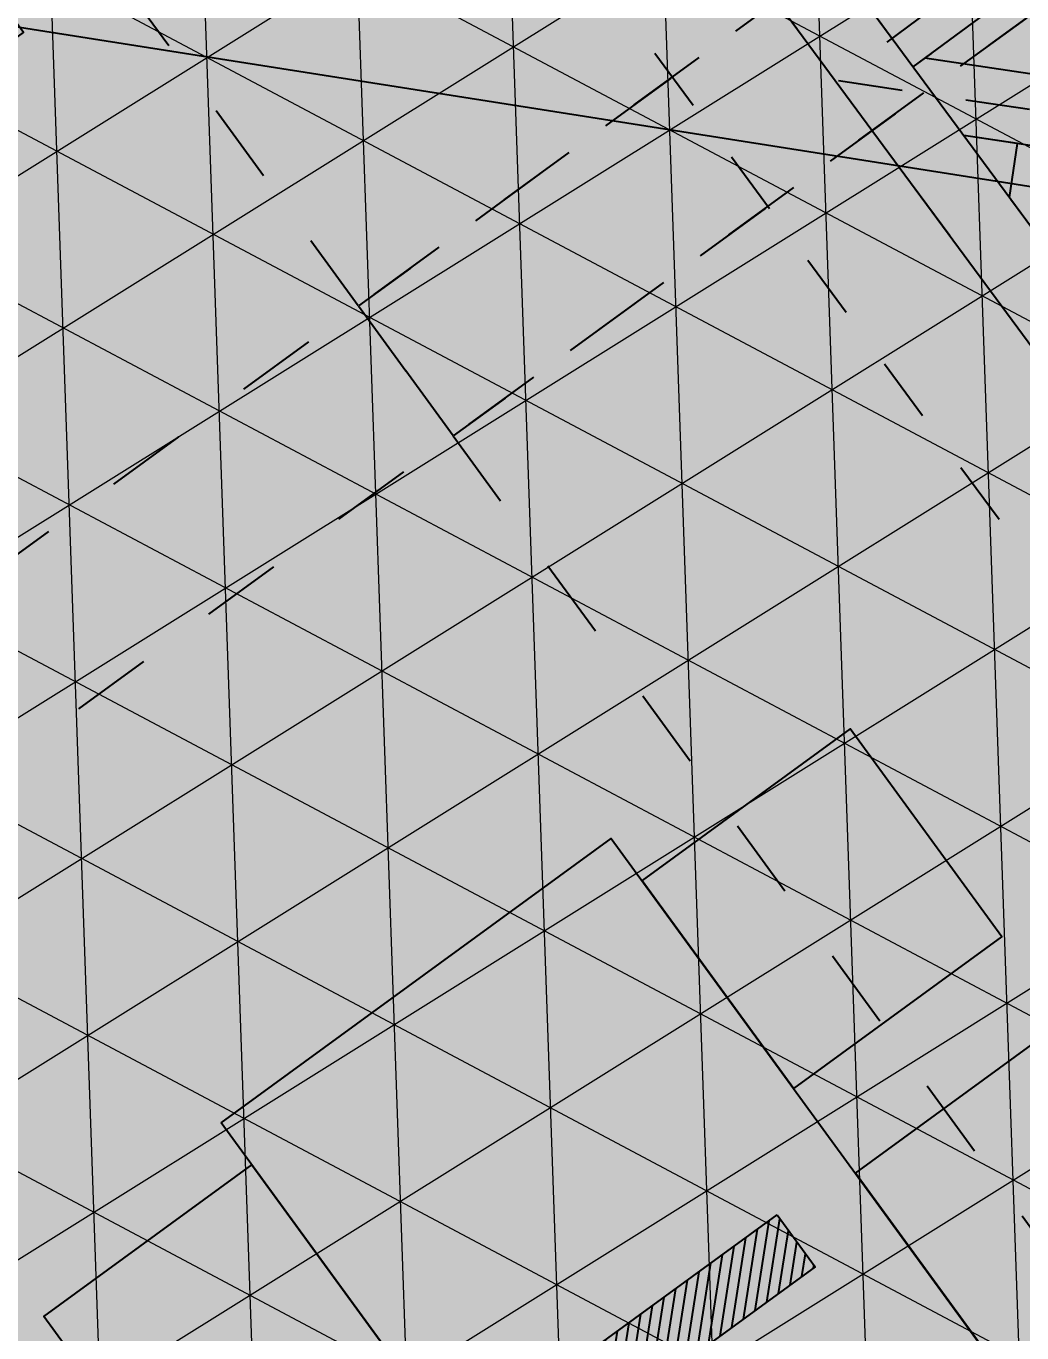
# Model space of a CAD drawing. Header units: metres. Extents: x 678805 to 1359287, y 2747329 to 5497370.
# Drawn here: x 679857.429 to 679858.975, y 2748708.806 to 2748710.836 of the extents above; entities that cross this region are included whole.
import ezdxf

# ---------------------------------------------------------------- set-up
doc = ezdxf.new("R2010")
doc.units = ezdxf.units.M
doc.linetypes.add('XREF_MON_BUILDINGS$0$DASH_1', pattern=[0.4, 0.1, -0.3])
doc.linetypes.add('XREF_MON_BUILDINGS$0$Dash_2_', pattern=[0.25, 0.125, -0.125])
for name, color, linetype in [('00_XREF_MON_HSC_PAVEMENT', 7, 'Continuous'), ('00_XREF_TWQ_BUILDINGS', 7, 'Continuous'), ('XREF_MON_BUILDINGS$0$00-AUX LIGHTING', 30, 'Continuous'), ('XREF_MON_BUILDINGS$0$00-Modulos DEFINIDOS', 7, 'Continuous'), ('XREF_MON_BUILDINGS$0$00-Modulos ROOFS', 2, 'Continuous'), ('XREF_MON_BUILDINGS$0$02-L-Pergola Profiles', 8, 'Continuous'), ('XREF_MON_BUILDINGS$0$02-L-Pergola Projection', 8, 'Continuous'), ('XREF_MON_BUILDINGS$0$02-L-Pergola Shades', 15, 'Continuous'), ('XREF_MON_BUILDINGS$0$02-L-Pergola Shades Schematic', 8, 'Continuous'), ('XREF_MON_BUILDINGS$0$02_L_Furniture', 7, 'Continuous')]:
    doc.layers.add(name, color=color, linetype=linetype)
doc.layers.add('XREF_MON_BUILDINGS$0$0-WIPEOUTS', color=7, linetype='Continuous', true_color=0xffffff)
doc.layers.add('XREF_MON_BUILDINGS$0$02-L-Pergola Wipeout', color=7, linetype='Continuous', true_color=0xffffff)
doc.layers.add('XREF_MON_BUILDINGS$0$00_AUX', color=3, linetype='Continuous', plot=False)
doc.layers.add('XREF_MON_BUILDINGS$0$02-L-Pergola Aux', color=50, linetype='Continuous', plot=False)
doc.layers.add('XREF_MON_BUILDINGS$0$02-KH-13 Restaurant', color=7, linetype='Continuous', lineweight=30, true_color=0xed2d02)
doc.layers.add('XREF_MON_HSC_PAVEMENT$0$03-TR-Pavement_07_Precast irregular Concrete Blocks', color=7, linetype='Continuous', lineweight=5, true_color=0xb3b3b3)
doc.layers.get('XREF_MON_BUILDINGS$0$02-KH-13 Restaurant').off()
doc.styles.add('XREF_MON_BUILDINGS$0$Standard', font='arial.ttf')

# ---------------------------------------------------------------- blocks, each defined once
blk = doc.blocks.new('XREF_MON_BUILDINGS$0$modulo kiosco')
at = {"layer": 'XREF_MON_BUILDINGS$0$0-WIPEOUTS', "true_color": 0xfcfcfc}
h = blk.add_hatch(color=7, dxfattribs=at)
h.dxf.hatch_style = 1
h.paths.add_polyline_path([(119.6986085139215, -61.62058441969566), (119.6986085125245, -56.82058442011476), (124.4986085132696, -56.82058442058042), (124.4986085123383, -61.62058442132547)])
at = {"layer": 'XREF_MON_BUILDINGS$0$00-Modulos ROOFS'}
blk.add_line((119.6986085125245, -56.82058442011476), (124.4986085118726, -61.62058442248963), dxfattribs=at)
at = {"layer": 'XREF_MON_BUILDINGS$0$00_AUX', "color": 253, "insert": (120.5956272133626, -58.63217507931404), "char_height": 0.7999999999999997, "attachment_point": 1, "style": 'XREF_MON_BUILDINGS$0$Standard'}
blk.add_mtext_dynamic_manual_height_columns('23 m2', width=11.40284914150834, gutter_width=3.999999999999999, heights=[0], dxfattribs=at)
blk = doc.blocks.new('XREF_MON_BUILDINGS$0$lamas aluminiotriangulo')
blk.add_lwpolyline([(680248.3649669857, 2748658.44375328), (680248.4248077995, 2748658.383912466)])
blk = doc.blocks.new('XREF_MON_BUILDINGS$0$PERGOLA PLANA')
at = {"layer": 'XREF_MON_BUILDINGS$0$02-L-Pergola Wipeout', "true_color": 0xfcfcfc}
h = blk.add_hatch(color=7, dxfattribs=at)
h.dxf.hatch_style = 1
h.paths.add_polyline_path([(4.612218253081664, 9.290000000968575), (0.3099999981932342, 4.987781745847315), (0.3099999986588955, 9.290000000037253)])
h.paths.add_polyline_path([(0.332781744771637, 4.855000000447035), (4.744999998947605, 9.267218254506588), (4.744999999529682, 4.900563496164978), (4.699436504277401, 4.855000000447035)])
h.paths.add_polyline_path([(4.854999999050051, 9.290000001899898), (9.13443650235422, 9.29000000236556), (4.854999999632128, 5.010563495568931)])
h.paths.add_polyline_path([(9.289999997243285, 9.134436507709324), (9.289999997825362, 4.855000001844019), (5.010563491727225, 4.855000000912696)])
h.paths.add_polyline_path([(4.900563491159119, 4.745000001043081), (9.267218253924511, 4.745000001508743), (4.85500000033062, 0.3327817460522056), (4.854999999166466, 4.699436508584768)])
h.paths.add_polyline_path([(9.289999997825362, 4.612218253780156), (9.289999998291023, 0.3100000019185245), (4.987781747244298, 0.3100000009872019)])
h.paths.add_polyline_path([(0.465563491685316, 0.3100000000558794), (4.744999999064021, 4.589436508249491), (4.745000000111759, 0.3100000014528632)])
h.paths.add_polyline_path([(0.3099999980768189, 4.745000000111759), (4.589436504989862, 4.745000000111759), (0.3099999976111576, 0.4655634895898402)])
h.paths.add_polyline_path([(9.399999998277053, 0.2000000020489097), (0.1999999997206032, 0.1999999997206032), (0.1999999986728653, 9.399999999906868), (9.399999999324791, 9.400000001769513)])
at = {"layer": 'XREF_MON_BUILDINGS$0$02-L-Pergola Aux', "linetype": 'XREF_MON_BUILDINGS$0$Dash_2_', "ltscale": 0.5}
for p, q in [((9.59999999939464, 9.600000001955777), (9.599999998230487, 2.328306436538696e-09)), ((4.799999999231659, 4.800000000279397), (9.399999999324791, 4.800000001210719)), ((4.800000000162981, 0.2000000001862645), (9.399999999324791, 4.800000001210719))]:
    blk.add_line(p, q, dxfattribs=at)
at = {"layer": 'XREF_MON_BUILDINGS$0$02-L-Pergola Profiles'}
for p, q in [((4.832218254334293, 0.3100000005215406), (9.267218253924511, 4.745000001974404)), ((4.854999999050051, 4.74500000057742), (9.289999999455176, 4.745000001508743)), ((4.987781746196561, 0.3100000000558794), (9.289999999455176, 4.612218255642802))]:
    blk.add_line(p, q, dxfattribs=at)
for points in [[(9.399999998277053, 0.2000000020489097), (0.1999999997206032, 0.1999999997206032), (0.1999999986728653, 9.399999999906868), (9.399999999324791, 9.400000001769513)], [(0.3099999986588955, 9.290000000037253), (9.289999997243285, 9.29000000236556), (9.289999998291023, 0.3100000019185245), (0.3099999976111576, 0.3100000000558794)]]:
    blk.add_lwpolyline(points, close=True, dxfattribs=at)
at = {"layer": 'XREF_MON_BUILDINGS$0$02-L-Pergola Projection', "linetype": 'XREF_MON_BUILDINGS$0$DASH_1'}
for p, q in [((4.832218254334293, 0.3100000005215406), (9.267218253924511, 4.745000001974404)), ((4.854999999050051, 4.74500000057742), (9.289999999455176, 4.745000001508743)), ((4.987781746196561, 0.3100000000558794), (9.289999999455176, 4.612218255642802))]:
    blk.add_line(p, q, dxfattribs=at)
for points in [[(9.399999998277053, 0.2000000020489097), (0.1999999997206032, 0.1999999997206032), (0.1999999986728653, 9.399999999906868), (9.399999999324791, 9.400000001769513)], [(0.3099999986588955, 9.290000000037253), (9.289999997243285, 9.29000000236556), (9.289999998291023, 0.3100000019185245), (0.3099999976111576, 0.3100000000558794)]]:
    blk.add_lwpolyline(points, close=True, dxfattribs=at)
at = {"layer": 'XREF_MON_BUILDINGS$0$02-L-Pergola Shades', "xscale": -1, "rotation": 270.0000000152252}
blk.add_blockref('XREF_MON_BUILDINGS$0$lamas aluminiotriangulo', (-2748649.153572517, -680243.8731607608), dxfattribs=at)
at = {"layer": 'XREF_MON_BUILDINGS$0$02-L-Pergola Shades Schematic', "xscale": -1, "rotation": 270.0000000152252}
blk.add_blockref('XREF_MON_BUILDINGS$0$lamas aluminiotriangulo', (-2748649.153572517, -680243.8731607608), dxfattribs=at)
blk = doc.blocks.new('XREF_MON_BUILDINGS$0$Rest_4seats')
at = {"linetype": 'Continuous'}
for points in [[(-0.0811165887261609, 0.3716576872943165), (-0.0830123020676865, 0.7716531951077741), (-0.4830078098811974, 0.7697574817662485), (-0.4811120965396753, 0.3697619739528477)], [(0.08138158632311843, 0.3724278208393343), (0.07948587298159637, 0.7724233286527351), (0.4794813807948231, 0.7743190419942607), (0.4813770941363522, 0.3743235341808031)], [(0.5661806441763666, -0.3752829761968428), (0.5626261816610203, 0.3747086009533405), (-0.5623611840642866, 0.3693769071803104), (-0.5588067215489332, -0.3806146699698729)], [(0.08493604883847183, -0.3775637563109058), (0.08683176217999744, -0.7775592641242497), (0.4868272699933982, -0.7756635507827809), (0.4849315566517021, -0.3756680429693233)]]:
    blk.add_lwpolyline(points, close=True, dxfattribs=at)
at = {"layer": 'XREF_MON_BUILDINGS$0$00_AUX', "linetype": 'XREF_MON_BUILDINGS$0$Dash_2_'}
blk.add_lwpolyline([(-1.468512145004503, 1.66509695255553), (-1.452635545769148, -1.684865425381929), (1.472331605116459, -1.671003021572119), (1.456455005881253, 1.678959356365397)], close=True, dxfattribs=at)
blk = doc.blocks.new('XREF_MON_BUILDINGS$0$Modulos_Restaurant Monasya')
at = {"layer": 'XREF_MON_BUILDINGS$0$00-AUX LIGHTING', "linetype": 'Continuous'}
h = blk.add_hatch(dxfattribs=at)
h.set_pattern_fill('ANSI31', color=1, scale=0.005, angle=180)
h.set_pattern_definition([(225, (40.47430946690049, -2.007220089990257), (0.01122532015133644, -0.01122532015133644), [])])
h.paths.add_polyline_path([(17.67227047816762, 3.798951550316474), (17.67227047816762, 3.898951550316497), (18.37466197329231, 3.898951550316497), (18.37466197329231, 3.798951550316474)])
at = {"layer": 'XREF_MON_BUILDINGS$0$00-AUX LIGHTING', "color": 1, "linetype": 'Continuous'}
blk.add_lwpolyline([(17.67227047816762, 3.798951550316474), (17.67227047816762, 3.898951550316497), (18.37466197329231, 3.898951550316497), (18.37466197329231, 3.798951550316474)], close=True, dxfattribs=at)
at = {"layer": 'XREF_MON_BUILDINGS$0$02_L_Furniture'}
for p, rotation in [((15.69381377204786, 3.737427214865534), 269.7659035143025), ((17.90949594025113, 1.060013341366473), 89.76590352608706)]:
    blk.add_blockref('XREF_MON_BUILDINGS$0$Rest_4seats', p, dxfattribs=dict(at, rotation=rotation))
at = {"layer": 'XREF_MON_BUILDINGS$0$02_L_Furniture', "xscale": -1}
for p, rotation in [((17.90784675667919, 3.738790278431111), 90.30464451300057), ((15.69546295655175, 1.058650277336712), 270.3046445247851)]:
    blk.add_blockref('XREF_MON_BUILDINGS$0$Rest_4seats', p, dxfattribs=dict(at, rotation=rotation))
blk = doc.blocks.new('XREF_MON_BUILDINGS')
at = {"layer": 'XREF_MON_BUILDINGS$0$02-KH-13 Restaurant', "linetype": 'Continuous', "xscale": -1, "rotation": 306.058413230031}
blk.add_blockref('XREF_MON_BUILDINGS$0$modulo kiosco', (679978.2022615978, 2748646.821237208), dxfattribs=at)
at = {"layer": 'XREF_MON_BUILDINGS$0$02-L-Pergola Projection', "xscale": -1, "rotation": 36.43967073982355}
blk.add_blockref('XREF_MON_BUILDINGS$0$PERGOLA PLANA', (679869.0983711857, 2748712.473797732), dxfattribs=at)
at = {"layer": 'XREF_MON_BUILDINGS$0$00-Modulos DEFINIDOS', "rotation": 216.0573440932065}
blk.add_blockref('XREF_MON_BUILDINGS$0$Modulos_Restaurant Monasya', (679870.6460366151, 2748722.461789462), dxfattribs=at)
blk = doc.blocks.new('XREF_MON_HSC_PAVEMENT')
at = {"layer": 'XREF_MON_HSC_PAVEMENT$0$03-TR-Pavement_07_Precast irregular Concrete Blocks', "linetype": 'Continuous'}
h = blk.add_hatch(dxfattribs=at)
h.set_pattern_fill('NET3', color=256, scale=0.075, angle=92)
h.set_pattern_definition([(91.99999999999997, (679898.7697564481, 2748715.385348614), (-0.2379799406839221, -0.008310442652282986), []), (152, (679898.7697564481, 2748715.385348614), (-0.1117929158883903, -0.2102518955495319), []), (212, (679898.7697564481, 2748715.385348614), (0.1261870247955318, -0.201941452897249), [])])
h.paths.add_polyline_path([(679858.5016801929, 2748700.126433144), (679883.3906801362, 2748715.619636551), (679862.621122878, 2748743.643882493), (679859.153208235, 2748741.480948735), (679858.8356451598, 2748741.990027512), (679839.8293875301, 2748730.135477967)])

msp = doc.modelspace()

# ---------------------------------------------------------------- block references
at = {"layer": '00_XREF_MON_HSC_PAVEMENT'}
msp.add_blockref('XREF_MON_HSC_PAVEMENT', (0, 0), dxfattribs=at)

# ---------------------------------------------------------------- next in the draw order: block references
at = {"layer": '00_XREF_TWQ_BUILDINGS'}
msp.add_blockref('XREF_MON_BUILDINGS', (0, 0), dxfattribs=at)

# ---------------------------------------------------------------- next in the draw order: block references
msp.add_blockref('XREF_MON_BUILDINGS', (0, 0))

doc.saveas('drawing.dxf')
